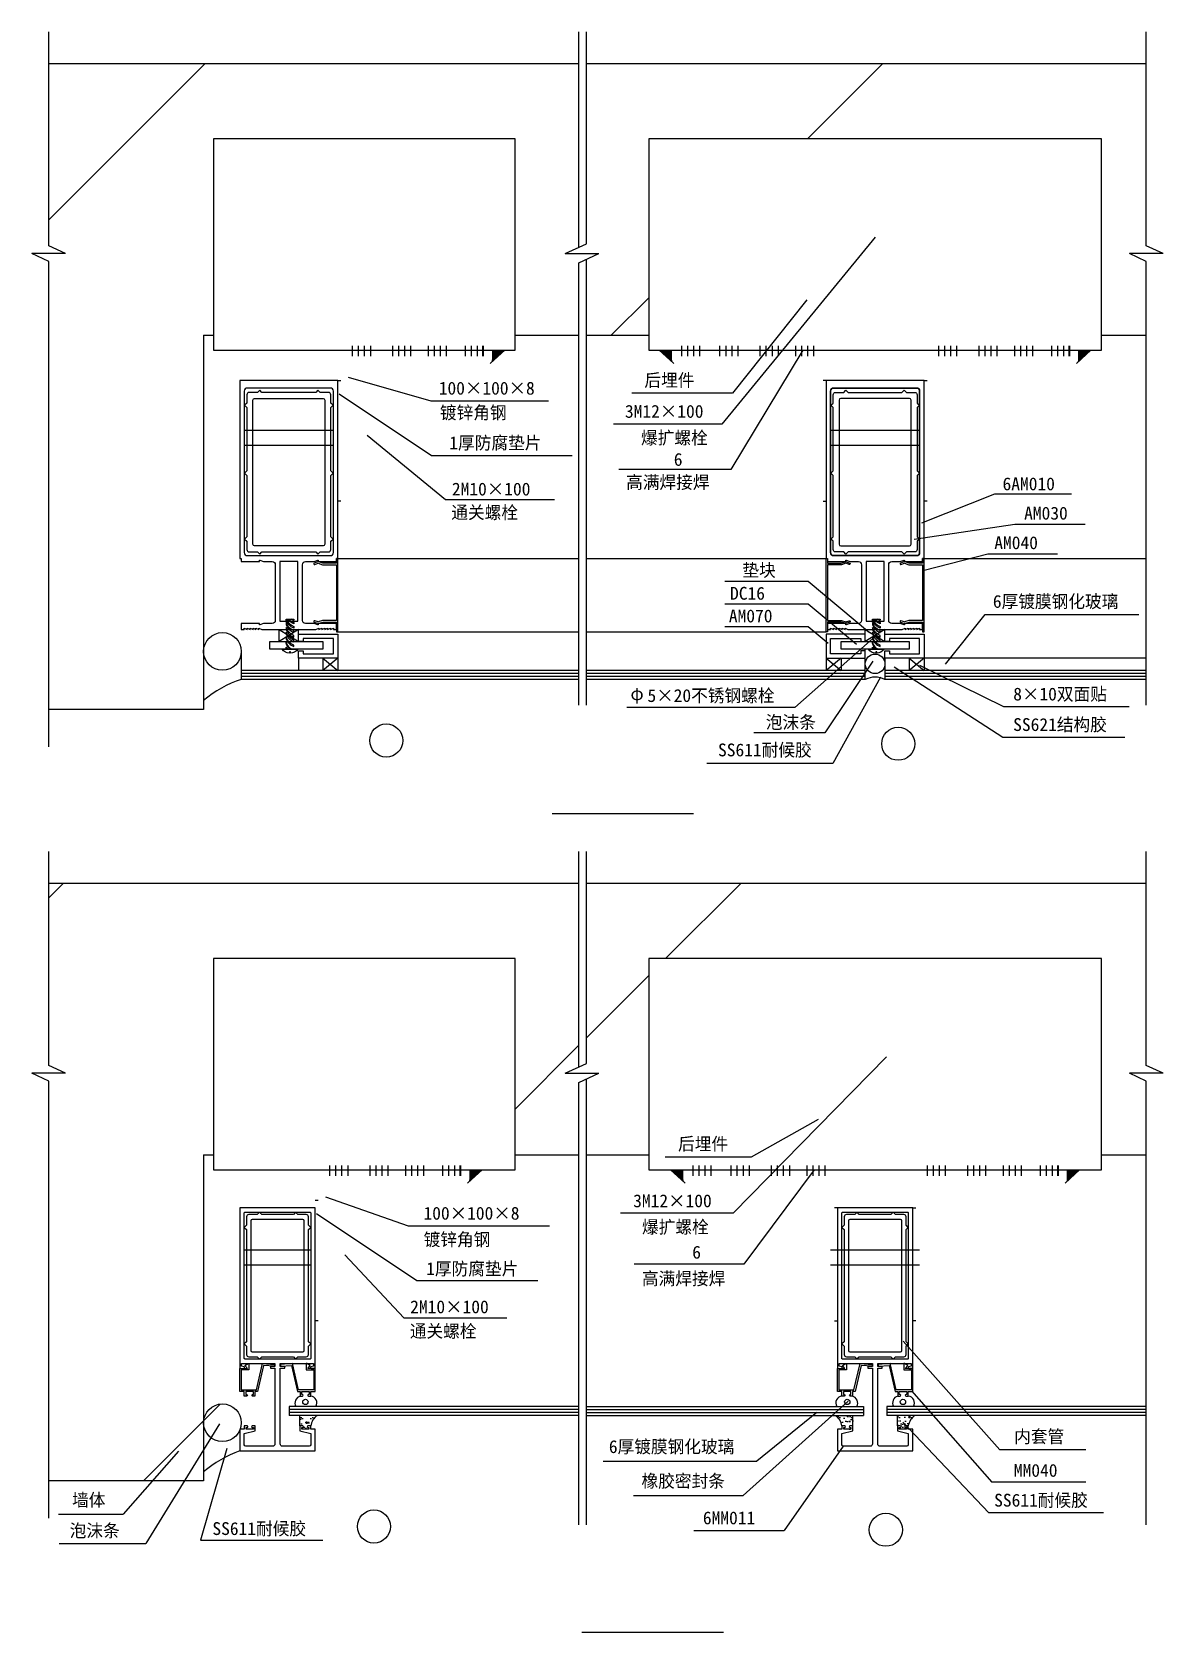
# Model space of a CAD drawing. Header units: metres. Extents: x 5005 to 79939, y 2377 to 108373.
import ezdxf

# ---------------------------------------------------------------- set-up
doc = ezdxf.new("R2010")
doc.units = ezdxf.units.M
for name, color, linetype in [('212', 2, 'Continuous'), ('AXIS', 3, 'Continuous'), ('LAYER1', 3, 'Continuous'), ('OTHER', 122, 'Continuous'), ('PUB_DIM', 3, 'Continuous'), ('PUB_TEXT', 7, 'Continuous'), ('STAIR', 2, 'Continuous'), ('WLL1', 7, 'Continuous')]:
    doc.layers.add(name, color=color, linetype=linetype)
pattern_1 = [(45, (0, 0), (-22451, 22451), [])]

# ---------------------------------------------------------------- blocks, each defined once
blk = doc.blocks.new('U_X1GCR')
for points in [[(27.8, 50.61), (29.3, 52.11), (27.8, 53.61), (27.8, 95.6), (29.3, 97.1), (27.8, 98.6), (27.8, 104.1, 0.41), (26.3, 105.6), (20.8, 105.6), (19.3, 107.1), (17.8, 105.6), (-17.8, 105.6), (-19.3, 107.1), (-20.8, 105.6), (-26.3, 105.6, 0.41), (-27.8, 104.1), (-27.8, 98.6), (-29.3, 97.1), (-27.8, 95.6), (-27.8, 53.61), (-29.3, 52.11), (-27.8, 50.61), (-27.8, 10), (-29.3, 8.5), (-27.8, 7), (-27.8, 1.5, 0.41), (-26.3, 0), (-20.8, 0), (-19.3, -1.5), (-17.8, 0), (17.8, 0), (19.3, -1.5), (20.8, 0), (26.3, 0, 0.41), (27.8, 1.5), (27.8, 7), (29.3, 8.5), (27.8, 10)], [(-23.8, 100.6, -0.41), (-22.8, 101.6), (22.8, 101.6, -0.41), (23.8, 100.6), (23.8, 5, -0.41), (22.8, 4), (-22.8, 4, -0.41), (-23.8, 5)]]:
    blk.add_lwpolyline(points, format="xyb", close=True)
blk = doc.blocks.new('U_X3KMH')
blk.add_lwpolyline([(24.3, 1), (21.3, 1), (21.3, 10.05), (22.08, 12.6, 0.58), (22.32, 12.86), (21.4, 15.68, 1), (20.45, 15.37), (21.19, 13.1), (20.3, 10.2), (20.3, 1), (-16.7, 1), (-16.7, 10.2), (-17.59, 13.1), (-16.85, 15.37, 1), (-17.8, 15.68), (-18.72, 12.86, 0.58), (-18.48, 12.6), (-17.7, 10.05), (-17.7, 1), (-24.3, 1), (-24.3, 0), (24.3, 0)], format="xyb", close=True)
blk = doc.blocks.new('U_C20DPO')
at = {"color": 3}
for points in [[(-2.35, 19.97, 0.22), (2.52, 15.08), (2.52, 14.03, -0.22), (-2.48, 19.08), (-2.48, 19.97), (2.52, 19.97), (2.52, 19.15, -0.06), (0.71, 19.97)], [(2.52, 11.1), (2.52, 12.3, -0.23), (-2.48, 17.6), (-2.48, 16.07, 0.22), (2.55, 11.08)], [(2.52, 7.97), (2.52, 9.19, -0.23), (-2.48, 14.48), (-2.48, 12.88, 0.22), (2.52, 7.97)], [(2.52, 4.96), (2.52, 6.04, -0.23), (-2.48, 11.34), (-2.48, 9.99, 0.23), (2.58, 4.93)], [(-0.76, 19.97, 0.12), (2.52, 17.74), (2.52, 16.91, -0.16), (-1.53, 19.97)], [(2.52, 1.81), (2.52, 2.75, -0.23), (-2.48, 7.98), (-2.48, 6.72, 0.22), (2.52, 1.81)], [(0.38, 0, -0.22), (-2.48, 3.9), (-2.48, 4.96, 0.35), (2.44, 0, 0.35)], [(-2.48, 0.01), (-2.48, 1.4, 0.07), (-1.55, 0, 0.07)], [(-2.48, 0.64, 0.03), (-2.1, 0, 0.03)]]:
    blk.add_lwpolyline(points, format="xyb", dxfattribs=at)
blk.add_lwpolyline([(-0.34, -2.67, -0.23), (-5.18, 0), (5.18, 0, -0.23), (0.32, -2.67), (0.32, -1.79), (-0.34, -1.79)], format="xyb", close=True)
blk = doc.blocks.new('U_X15IBN')
blk.add_lwpolyline([(23, 5), (23, 3), (3, 3), (3, 13), (23, 13), (23, 11), (26, 11), (26, 16), (0, 16), (0, 0), (26, 0), (26, 5)], close=True)
blk = doc.blocks.new('U_X0QMG')
for points in [[(19.25, 161.88, -0.51), (19.5, 161.69), (19.5, 161), (31.5, 161), (31.5, 165), (29.5, 165), (29.5, 164.04), (27.58, 165), (27.58, 164.04), (25.66, 165), (25.66, 164.04), (23.74, 165), (23.74, 164.04), (21.82, 165), (21.82, 164.04), (19.9, 165), (19.9, 164.04), (17.98, 165), (0.4, 165), (0, 164.6), (-0.4, 165), (-17.98, 165), (-19.9, 164.04), (-19.9, 165), (-21.82, 164.04), (-21.82, 165), (-23.74, 164.04), (-23.74, 165), (-25.66, 164.04), (-25.66, 165), (-27.58, 164.04), (-27.58, 165), (-29.5, 164.04), (-29.5, 165), (-31.5, 165), (-31.5, 161), (-19.5, 161), (-19.5, 161.69, -0.51), (-19.25, 161.88), (-16.69, 161.02, 0.08), (-16.54, 161), (-11, 161, -0.41), (-9, 159), (-9, 122, -0.41), (-11, 120), (-16.54, 120, 0.08), (-16.69, 119.98), (-19.25, 119.12, -0.51), (-19.5, 119.31), (-19.5, 120), (-31.5, 120), (-31.5, 118), (-32.5, 118), (-32.5, 0), (32.5, 0), (32.5, 118), (31.5, 118), (31.5, 120), (19.5, 120), (19.5, 119.31, -0.51), (19.25, 119.12), (16.69, 119.98, 0.08), (16.54, 120), (11, 120, -0.41), (9, 122), (9, 159, -0.41), (11, 161), (16.54, 161, 0.08), (16.69, 161.02)], [(-29.5, 114), (-29.5, 7, 0.41), (-27.5, 5), (27.5, 5, 0.41), (29.5, 7), (29.5, 114, 0.41), (27.5, 116), (-27.5, 116, 0.41)]]:
    blk.add_lwpolyline(points, format="xyb", close=True)
blk.add_lwpolyline([(-6, 120), (6, 120), (6, 159.5), (-6, 159.5)], close=True)

msp = doc.modelspace()

# ---------------------------------------------------------------- hatches: boundary and pattern name
h = msp.add_hatch()
h.set_pattern_fill('AR-SAND', scale=500)
h.paths.add_polyline_path([(61515.61, 65484.22), (61515.61, 66084.22), (61515.61, 66514.22, -1), (60215.61, 66514.22), (60215.61, 66084.22), (60215.61, 65484.22, -0.23)])
at = {"layer": 'AXIS'}
h = msp.add_hatch(dxfattribs=at)
h.set_pattern_fill('AN31C', scale=10000)
h.set_pattern_definition(pattern_1)
h.paths.add_polyline_path([(16372.72, 88284.22), (17022.72, 88284.22), (17022.72, 101284.22), (37022.72, 101284.22), (37022.72, 88284.22), (41244.17, 88284.22), (41244.17, 93076.24), (42558.43, 93688.48), (40329.9, 93688.48), (41244.17, 94114.38), (41244.17, 106284.22), (6119.37, 106284.22), (6119.37, 94207.55), (7233.64, 93688.48), (5005.11, 93688.48), (6119.37, 93169.41), (6119.37, 63484.22), (16372.72, 63484.22)])
h.paths.add_polyline_path([(45865.61, 101284.22), (75865.61, 101284.22), (75865.61, 88284.22), (78824.77, 88284.22), (78824.77, 93169.41), (77710.5, 93688.48), (79939.03, 93688.48), (78824.77, 94207.55), (78824.77, 106284.22), (41744.17, 106284.22), (41744.17, 94347.3), (40329.9, 93688.48), (42558.43, 93688.48), (41744.17, 93309.16), (41744.17, 88284.22), (45865.61, 88284.22)])
h = msp.add_hatch(dxfattribs=at)
h.set_pattern_fill('SOLID')
h.paths.add_polyline_path([(35472.72, 87284.22), (36324.18, 87284.22), (35355.56, 86401.38, 0.2), (35472.72, 86684.22)])
h = msp.add_hatch(dxfattribs=at)
h.set_pattern_fill('SOLID')
h.paths.add_polyline_path([(46564.15, 87284.22), (47532.77, 86401.38, -0.2), (47415.61, 86684.22), (47415.61, 87284.22)])
h = msp.add_hatch(dxfattribs=at)
h.set_pattern_fill('SOLID')
h.paths.add_polyline_path([(74315.61, 87284.22), (75167.07, 87284.22), (74198.45, 86401.38, 0.2), (74315.61, 86684.22)])
h = msp.add_hatch(dxfattribs=at)
h.set_pattern_fill('ANSI37', scale=5000)
h.paths.add_polyline_path([(18872.72, 67338.63, 1), (16372.72, 67338.63, 1)])
h = msp.add_hatch(dxfattribs=at)
h.set_pattern_fill('AR-SAND', scale=500)
h.paths.add_polyline_path([(18872.72, 65484.22), (18872.72, 66084.22), (18872.72, 67338.63, -1), (16372.72, 67338.63), (16372.72, 64081.43, -0.1)])
h = msp.add_hatch(dxfattribs=at)
h.set_pattern_fill('SOLID')
h.paths.add_polyline_path([(33972.72, 32984.4), (34824.18, 32984.4), (33855.56, 32101.55, 0.2), (33972.72, 32384.4)])
h = msp.add_hatch(dxfattribs=at)
h.set_pattern_fill('SOLID')
h.paths.add_polyline_path([(47314.15, 32984.4), (48282.77, 32101.55, -0.2), (48165.61, 32384.4), (48165.61, 32984.4)])
h = msp.add_hatch(dxfattribs=at)
h.set_pattern_fill('SOLID')
h.paths.add_polyline_path([(73565.61, 32984.4), (74417.07, 32984.4), (73448.45, 32101.55, 0.2), (73565.61, 32384.4)])
h = msp.add_hatch(dxfattribs=at)
h.set_pattern_fill('ANSI37', scale=5000)
h.paths.add_polyline_path([(18872.72, 16238.8, 1), (16372.72, 16238.8, 1)])
h = msp.add_hatch(dxfattribs=at)
h.set_pattern_fill('AR-SAND', scale=500)
h.paths.add_polyline_path([(18872.72, 14384.4), (18872.72, 14984.4), (18872.72, 16238.8, -1), (16372.72, 16238.8), (16372.72, 12981.61, -0.1)])
at = {"layer": 'OTHER'}
h = msp.add_hatch(dxfattribs=at)
h.set_pattern_fill('AN31C', scale=10000)
h.set_pattern_definition(pattern_1)
h.paths.add_polyline_path([(16372.72, 33984.4), (17022.72, 33984.4), (17022.72, 46984.4), (37022.72, 46984.4), (37022.72, 33984.4), (41244.17, 33984.4), (41244.17, 38776.41), (42558.43, 39388.65), (40329.9, 39388.65), (41244.17, 39814.55), (41244.17, 51984.4), (6119.37, 51984.4), (6119.37, 39907.72), (7233.64, 39388.65), (5005.11, 39388.65), (6119.37, 38869.58), (6119.37, 12384.4), (16372.72, 12384.4)])
h.paths.add_polyline_path([(41744.17, 51984.4), (41744.17, 40047.47), (40329.9, 39388.65), (42558.43, 39388.65), (41744.17, 39009.33), (41744.17, 33984.4), (45865.61, 33984.4), (45865.61, 46984.4), (75865.61, 46984.4), (75865.61, 33984.4), (78824.77, 33984.4), (78824.77, 38869.58), (77710.5, 39388.65), (79939.03, 39388.65), (78824.77, 39907.72), (78824.77, 51984.4)])
at = {"layer": 'PUB_DIM'}
h = msp.add_hatch(dxfattribs=at)
h.set_pattern_fill('AR-SAND', scale=10)
h.paths.add_polyline_path([(23907.6, 16719.4, 0.23), (23472.72, 16029.4), (23282.72, 16029.4, 1), (23282.72, 15929.4), (23352.72, 15929.4), (23352.72, 15809.4), (22872.72, 15809.4), (22872.72, 15929.4), (22942.72, 15929.4, 1), (22942.72, 16029.4), (22752.72, 16029.4), (22752.72, 16719.4)])
h = msp.add_hatch(dxfattribs=at)
h.set_pattern_fill('AR-SAND', scale=10)
h.paths.add_polyline_path([(58230.73, 16719.4, -0.23), (58665.61, 16029.4), (58855.61, 16029.4, -1), (58855.61, 15929.4), (58785.61, 15929.4), (58785.61, 15809.4), (59265.61, 15809.4), (59265.61, 15929.4), (59195.61, 15929.4, -1), (59195.61, 16029.4), (59385.61, 16029.4), (59385.61, 16719.4)])
h = msp.add_hatch(dxfattribs=at)
h.set_pattern_fill('AR-SAND', scale=10)
h.paths.add_polyline_path([(63500.49, 16719.4, 0.23), (63065.61, 16029.4), (62875.61, 16029.4, 1), (62875.61, 15929.4), (62945.61, 15929.4), (62945.61, 15809.4), (62465.61, 15809.4), (62465.61, 15929.4), (62535.61, 15929.4, 1), (62535.61, 16029.4), (62345.61, 16029.4), (62345.61, 16719.4)])
at = {"layer": 'STAIR'}
h = msp.add_hatch(dxfattribs=at)
h.set_pattern_fill('NET', scale=2000)
h.paths.add_polyline_path([(24272.72, 66884.22), (22672.72, 66884.22), (22672.72, 66084.22), (24272.72, 66084.22)])
h = msp.add_hatch(dxfattribs=at)
h.set_pattern_fill('NET', scale=2000)
h.paths.add_polyline_path([(58615.61, 66884.22), (60215.61, 66884.22), (60215.61, 66084.22), (58615.61, 66084.22)])
h = msp.add_hatch(dxfattribs=at)
h.set_pattern_fill('ANSI37', scale=2500)
h.paths.add_polyline_path([(60215.61, 66514.22, 1), (61515.61, 66514.22, 1)])
h = msp.add_hatch(dxfattribs=at)
h.set_pattern_fill('NET', scale=2000)
h.paths.add_polyline_path([(63115.61, 66884.22), (61515.61, 66884.22), (61515.61, 66084.22), (63115.61, 66084.22)])

# ---------------------------------------------------------------- linework, layer by layer
for p, q in [((60215.61, 67384.22), (60215.61, 67484.22)), ((61515.61, 66884.22), (61515.61, 66084.22)), ((39468.58, 56598.28), (48837.16, 56598.28)), ((41429.1, 2376.8), (50826.64, 2376.8))]:
    msp.add_line(p, q)
for points in [[(57915.61, 73884.22), (57915.61, 84584.22, -0.41), (58115.61, 84784.22), (63615.61, 84784.22, -0.41), (63815.61, 84584.22), (63815.61, 73884.22, -0.41), (63615.61, 73684.22), (58115.61, 73684.22, -0.41)], [(23322.72, 29034.4), (23472.72, 29184.4), (23322.72, 29334.4), (23322.72, 29884.4, 0.41), (23172.72, 30034.4), (22622.72, 30034.4), (22472.72, 30184.4), (22322.72, 30034.4), (20222.72, 30034.4), (20072.72, 30184.4), (19922.72, 30034.4), (19372.72, 30034.4, 0.41), (19222.72, 29884.4), (19222.72, 29334.4), (19072.72, 29184.4), (19222.72, 29034.4), (19222.72, 21609.4), (19072.72, 21459.4), (19222.72, 21309.4), (19222.72, 20759.4, 0.41), (19372.72, 20609.4), (19922.72, 20609.4), (20072.72, 20459.4), (20222.72, 20609.4), (22322.72, 20609.4), (22472.72, 20459.4), (22622.72, 20609.4), (23172.72, 20609.4, 0.41), (23322.72, 20759.4), (23322.72, 21309.4), (23472.72, 21459.4), (23322.72, 21609.4)], [(19522.72, 29634.4, -0.41), (19622.72, 29734.4), (22922.72, 29734.4, -0.41), (23022.72, 29634.4), (23022.72, 21009.4, -0.41), (22922.72, 20909.4), (19622.72, 20909.4, -0.41), (19522.72, 21009.4)], [(62915.61, 29034.4), (63065.61, 29184.4), (62915.61, 29334.4), (62915.61, 29884.4, 0.41), (62765.61, 30034.4), (62215.61, 30034.4), (62065.61, 30184.4), (61915.61, 30034.4), (59815.61, 30034.4), (59665.61, 30184.4), (59515.61, 30034.4), (58965.61, 30034.4, 0.41), (58815.61, 29884.4), (58815.61, 29334.4), (58665.61, 29184.4), (58815.61, 29034.4), (58815.61, 21609.4), (58665.61, 21459.4), (58815.61, 21309.4), (58815.61, 20759.4, 0.41), (58965.61, 20609.4), (59515.61, 20609.4), (59665.61, 20459.4), (59815.61, 20609.4), (61915.61, 20609.4), (62065.61, 20459.4), (62215.61, 20609.4), (62765.61, 20609.4, 0.41), (62915.61, 20759.4), (62915.61, 21309.4), (63065.61, 21459.4), (62915.61, 21609.4)], [(59115.61, 29634.4, -0.41), (59215.61, 29734.4), (62515.61, 29734.4, -0.41), (62615.61, 29634.4), (62615.61, 21009.4, -0.41), (62515.61, 20909.4), (59215.61, 20909.4, -0.41), (59115.61, 21009.4)], [(19952.44, 18309.4), (19772.72, 18309.4), (19772.72, 18009.4), (19622.57, 18009.4, -1), (19622.57, 18109.4), (19672.72, 18109.4), (19672.72, 18309.4), (19172.72, 18309.4), (19172.72, 18109.4), (19222.88, 18109.4, -1), (19222.88, 18009.4), (19072.72, 18009.4), (19072.72, 18309.4), (18772.72, 18309.4), (18772.72, 19839.4), (19272.72, 19839.4), (19112.02, 20037.75), (19322.72, 20159.4, -0.1), (19372.72, 20159.4), (19372.72, 19739.4), (18872.72, 19739.4), (18872.72, 18409.4), (19872.72, 18409.4), (20273.59, 20163.2), (21072.72, 20091.45), (21072.72, 19987.4), (20347.53, 20037.89)], [(22593, 18309.4), (22772.72, 18309.4), (22772.72, 18009.4), (22922.88, 18009.4, 1), (22922.88, 18109.4), (22872.72, 18109.4), (22872.72, 18309.4), (23372.72, 18309.4), (23372.72, 18109.4), (23322.57, 18109.4, 1), (23322.57, 18009.4), (23472.72, 18009.4), (23472.72, 18309.4), (23772.72, 18309.4), (23772.72, 19839.4), (23272.72, 19839.4), (23433.43, 20037.75), (23222.72, 20159.4, 0.1), (23172.72, 20159.4), (23172.72, 19739.4), (23672.72, 19739.4), (23672.72, 18409.4), (22672.72, 18409.4), (22271.85, 20163.2), (21472.72, 20091.45), (21472.72, 19987.4), (22197.92, 20037.89)], [(59545.33, 18309.4), (59365.61, 18309.4), (59365.61, 18009.4), (59215.45, 18009.4, -1), (59215.45, 18109.4), (59265.61, 18109.4), (59265.61, 18309.4), (58765.61, 18309.4), (58765.61, 18109.4), (58815.76, 18109.4, -1), (58815.76, 18009.4), (58665.61, 18009.4), (58665.61, 18309.4), (58365.61, 18309.4), (58365.61, 19839.4), (58865.61, 19839.4), (58704.9, 20037.75), (58915.61, 20159.4, -0.1), (58965.61, 20159.4), (58965.61, 19739.4), (58465.61, 19739.4), (58465.61, 18409.4), (59465.61, 18409.4), (59866.48, 20163.2), (60665.61, 20091.45), (60665.61, 19987.4), (59940.42, 20037.89)], [(62185.89, 18309.4), (62365.61, 18309.4), (62365.61, 18009.4), (62515.76, 18009.4, 1), (62515.76, 18109.4), (62465.61, 18109.4), (62465.61, 18309.4), (62965.61, 18309.4), (62965.61, 18109.4), (62915.45, 18109.4, 1), (62915.45, 18009.4), (63065.61, 18009.4), (63065.61, 18309.4), (63365.61, 18309.4), (63365.61, 19839.4), (62865.61, 19839.4), (63026.31, 20037.75), (62815.61, 20159.4, 0.1), (62765.61, 20159.4), (62765.61, 19739.4), (63265.61, 19739.4), (63265.61, 18409.4), (62265.61, 18409.4), (61864.74, 20163.2), (61065.61, 20091.45), (61065.61, 19987.4), (61790.8, 20037.89)]]:
    msp.add_lwpolyline(points, format="xyb", close=True)
for points in [[(24272.72, 67484.22), (20772.72, 67484.22), (20772.72, 67984.22), (24272.72, 67984.22)], [(63115.61, 67484.22), (58615.61, 67484.22), (58615.61, 67984.22), (63115.61, 67984.22)]]:
    msp.add_lwpolyline(points, close=True)
for centre in [(28480.64, 61436.85), (62393.94, 61218.13), (27661.28, 9365.03), (61574.58, 9146.32)]:
    msp.add_circle(centre, 1094.18)
at = {"layer": 'AXIS'}
for p, q in [((6119.37, 94207.55), (6119.37, 108372.54)), ((41244.17, 94114.38), (41244.17, 108372.54)), ((41744.17, 94347.3), (41744.17, 108372.54)), ((78824.77, 94207.55), (78824.77, 108372.54)), ((6119.37, 106284.22), (41244.17, 106284.22)), ((41744.17, 106284.22), (78824.77, 106284.22)), ((40329.9, 93688.48), (41744.17, 94347.3)), ((60865.61, 94784.22), (50704.59, 82402.54)), ((6119.37, 93169.41), (5005.11, 93688.48)), ((7233.64, 93688.48), (5005.11, 93688.48)), ((7233.64, 93688.48), (6119.37, 94207.55)), ((40329.9, 93688.48), (42558.43, 93688.48)), ((41244.17, 93076.24), (42558.43, 93688.48)), ((41744.17, 63767.18), (41744.17, 93309.16)), ((78824.77, 93169.41), (77710.5, 93688.48)), ((79939.03, 93688.48), (77710.5, 93688.48)), ((79939.03, 93688.48), (78824.77, 94207.55)), ((6119.37, 61013.09), (6119.37, 93169.41)), ((41244.17, 63767.18), (41244.17, 93076.24)), ((78824.77, 63767.18), (78824.77, 93169.41)), ((56352.18, 90624.08), (51420.16, 84438.99)), ((16372.72, 88284.22), (17022.72, 88284.22)), ((16372.72, 88284.22), (16372.72, 63484.22)), ((37022.72, 88284.22), (41244.17, 88284.22)), ((41744.17, 88284.22), (45865.61, 88284.22)), ((75865.61, 88284.22), (78824.77, 88284.22)), ((26221.67, 87581.91), (26221.67, 86895.47)), ((26621.67, 87581.91), (26621.67, 86895.47)), ((27021.67, 87581.91), (27021.67, 86895.47)), ((27421.67, 87581.91), (27421.67, 86895.47)), ((28891.55, 87581.91), (28891.55, 86895.47)), ((29291.55, 87581.91), (29291.55, 86895.47)), ((29691.55, 87581.91), (29691.55, 86895.47)), ((30091.55, 87581.91), (30091.55, 86895.47)), ((31250.7, 87581.91), (31250.7, 86895.47)), ((31650.7, 87581.91), (31650.7, 86895.47)), ((32050.7, 87581.91), (32050.7, 86895.47)), ((32450.7, 87581.91), (32450.7, 86895.47)), ((33700.17, 87581.91), (33700.17, 86895.47)), ((34100.17, 87581.91), (34100.17, 86895.47)), ((34500.17, 87581.91), (34500.17, 86895.47)), ((34855.09, 87581.91), (34855.09, 86895.47)), ((34900.17, 87581.91), (34900.17, 86895.47)), ((35355.56, 86401.38), (36324.18, 87284.22)), ((47532.77, 86401.38), (46564.15, 87284.22)), ((48033.24, 87581.91), (48033.24, 86895.47)), ((48433.24, 87581.91), (48433.24, 86895.47)), ((48833.24, 87581.91), (48833.24, 86895.47)), ((49233.24, 87581.91), (49233.24, 86895.47)), ((50564.36, 87581.91), (50564.36, 86895.47)), ((50964.36, 87581.91), (50964.36, 86895.47)), ((56081.18, 87284.22), (51314.76, 79384.93)), ((51364.36, 87581.91), (51364.36, 86895.47)), ((51764.36, 87581.91), (51764.36, 86895.47)), ((53234.24, 87581.91), (53234.24, 86895.47)), ((53634.24, 87581.91), (53634.24, 86895.47)), ((54034.24, 87581.91), (54034.24, 86895.47)), ((54434.24, 87581.91), (54434.24, 86895.47)), ((55593.4, 87581.91), (55593.4, 86895.47)), ((55993.4, 87581.91), (55993.4, 86895.47)), ((56393.4, 87581.91), (56393.4, 86895.47)), ((56793.4, 87581.91), (56793.4, 86895.47)), ((65064.56, 87581.91), (65064.56, 86895.47)), ((65464.56, 87581.91), (65464.56, 86895.47)), ((65864.56, 87581.91), (65864.56, 86895.47)), ((66264.56, 87581.91), (66264.56, 86895.47)), ((67734.44, 87581.91), (67734.44, 86895.47)), ((68134.44, 87581.91), (68134.44, 86895.47)), ((68534.44, 87581.91), (68534.44, 86895.47)), ((68934.44, 87581.91), (68934.44, 86895.47)), ((70093.59, 87581.91), (70093.59, 86895.47)), ((70493.59, 87581.91), (70493.59, 86895.47)), ((70893.59, 87581.91), (70893.59, 86895.47)), ((71293.59, 87581.91), (71293.59, 86895.47)), ((72543.06, 87581.91), (72543.06, 86895.47)), ((72943.06, 87581.91), (72943.06, 86895.47)), ((73343.06, 87581.91), (73343.06, 86895.47)), ((73697.98, 87581.91), (73697.98, 86895.47)), ((73743.06, 87581.91), (73743.06, 86895.47)), ((74198.45, 86401.38), (75167.07, 87284.22)), ((25272.72, 85284.22), (25472.72, 85284.22)), ((25955.47, 85505.16), (31434.42, 83945.19)), ((57615.61, 85284.22), (57415.61, 85284.22)), ((64115.61, 85284.22), (64315.61, 85284.22)), ((25364.47, 84400.77), (31480.61, 80310.3)), ((31434.42, 83945.19), (39225.63, 83945.19)), ((51420.16, 84438.99), (44757.1, 84438.99)), ((19072.72, 81995.47), (24972.72, 81995.47)), ((27220.86, 81659.22), (32399.05, 77412.66)), ((50704.59, 82402.54), (43541.15, 82402.54)), ((57915.61, 81995.47), (63815.61, 81995.47)), ((19072.72, 80995.47), (24972.72, 80995.47)), ((57915.61, 80995.47), (63815.61, 80995.47)), ((31480.61, 80310.3), (40788.05, 80310.3)), ((51314.76, 79384.93), (43880.49, 79384.93)), ((32399.05, 77412.66), (39612.75, 77412.66)), ((63963.59, 75857.44), (68803.12, 77773.39)), ((68803.12, 77773.39), (73878.62, 77773.39)), ((25472.72, 77284.22), (25272.72, 77284.22)), ((57415.61, 77284.22), (57615.61, 77284.22)), ((64315.61, 77284.22), (64115.61, 77284.22)), ((63458.56, 74779.09), (70118.44, 75771.1)), ((70118.44, 75771.1), (74784.09, 75771.1)), ((25272.72, 73484.22), (41244.17, 73484.22)), ((41744.17, 73484.22), (57615.61, 73484.22)), ((64115.61, 72730.53), (68332.36, 73812.44)), ((64115.61, 73484.22), (78824.77, 73484.22)), ((68332.36, 73812.44), (72950.3, 73812.44)), ((56434.63, 71963.72), (50902.79, 71963.72)), ((60495.95, 68573), (56434.63, 71963.72)), ((56434.63, 70463.72), (50902.79, 70463.72)), ((59621.75, 67802.85), (56434.63, 70463.72)), ((56434.63, 68963.72), (50902.79, 68963.72)), ((57747.14, 67867.92), (56434.63, 68963.72)), ((65525.25, 66484.22), (68149.37, 69793.84)), ((68149.37, 69793.84), (78346.03, 69793.84)), ((21372.72, 67984.22), (21372.72, 68784.22)), ((22672.72, 67984.22), (22672.72, 68784.22)), ((25272.72, 68624.22), (41244.17, 68624.22)), ((41744.17, 68624.22), (57615.61, 68624.22)), ((60905.53, 68359.66), (55557.03, 63616.38)), ((60215.61, 68484.22), (60215.61, 68784.22)), ((61515.61, 67984.22), (61515.61, 68784.22)), ((18872.72, 67338.63), (18872.72, 65484.22)), ((22672.72, 66884.22), (22672.72, 66084.22)), ((24272.72, 66884.22), (24272.72, 66084.22)), ((25272.72, 66884.22), (25272.72, 66084.22)), ((57615.61, 66884.22), (57615.61, 66084.22)), ((58615.61, 66884.22), (58615.61, 66084.22)), ((60215.61, 65484.22), (60215.61, 66884.22)), ((63115.61, 66884.22), (63115.61, 66084.22)), ((64115.61, 66884.22), (64115.61, 66084.22)), ((78824.77, 66884.22), (64115.61, 66884.22)), ((41244.17, 66084.22), (18872.72, 66084.22)), ((60215.61, 66084.22), (41744.17, 66084.22)), ((60706.91, 66693.83), (57536.45, 61947.16)), ((61515.61, 66084.22), (61515.61, 65484.22)), ((78824.77, 66084.22), (61515.61, 66084.22)), ((62125.85, 66322.32), (69319.83, 61657.99)), ((63806.8, 66418.93), (69373.96, 63698.13)), ((41244.17, 65484.22), (18872.72, 65484.22)), ((60215.61, 65484.22), (41744.17, 65484.22)), ((61219.59, 65621.86), (58054.93, 59920.56)), ((78824.77, 65484.22), (61515.61, 65484.22)), ((55557.03, 63616.38), (44409.72, 63616.38)), ((69373.96, 63698.13), (77707.67, 63698.13)), ((16372.72, 63484.22), (6119.37, 63484.22)), ((57536.45, 61947.16), (52821.32, 61947.16)), ((69319.83, 61657.99), (77412.03, 61657.99)), ((58054.93, 59920.56), (49709.89, 59920.56)), ((6119.37, 39907.72), (6119.37, 54072.71)), ((41244.17, 39814.55), (41244.17, 54072.71)), ((41744.17, 40047.47), (41744.17, 54072.71)), ((78824.77, 39907.72), (78824.77, 54072.71)), ((6119.37, 51984.4), (41244.17, 51984.4)), ((41744.17, 51984.4), (78824.77, 51984.4)), ((61615.61, 40484.4), (51466.22, 30127.87)), ((7233.64, 39388.65), (5005.11, 39388.65)), ((6119.37, 38869.58), (5005.11, 39388.65)), ((7233.64, 39388.65), (6119.37, 39907.72)), ((40329.9, 39388.65), (41744.17, 40047.47)), ((40329.9, 39388.65), (42558.43, 39388.65)), ((41244.17, 38776.41), (42558.43, 39388.65)), ((79939.03, 39388.65), (77710.5, 39388.65)), ((78824.77, 38869.58), (77710.5, 39388.65)), ((79939.03, 39388.65), (78824.77, 39907.72)), ((6119.37, 9913.26), (6119.37, 38869.58)), ((41244.17, 9467.35), (41244.17, 38776.41)), ((41744.17, 9467.35), (41744.17, 39009.33)), ((78824.77, 9467.35), (78824.77, 38869.58)), ((57102.18, 36324.25), (52653.65, 33827.34)), ((16372.72, 33984.4), (17022.72, 33984.4)), ((16372.72, 33984.4), (16372.72, 12384.4)), ((37022.72, 33984.4), (41244.17, 33984.4)), ((41744.17, 33984.4), (45865.61, 33984.4)), ((75865.61, 33984.4), (78824.77, 33984.4)), ((24721.67, 33282.08), (24721.67, 32595.64)), ((25121.67, 33282.08), (25121.67, 32595.64)), ((25521.67, 33282.08), (25521.67, 32595.64)), ((25921.67, 33282.08), (25921.67, 32595.64)), ((27391.55, 33282.08), (27391.55, 32595.64)), ((27791.55, 33282.08), (27791.55, 32595.64)), ((28191.55, 33282.08), (28191.55, 32595.64)), ((28591.55, 33282.08), (28591.55, 32595.64)), ((29750.7, 33282.08), (29750.7, 32595.64)), ((30150.7, 33282.08), (30150.7, 32595.64)), ((30550.7, 33282.08), (30550.7, 32595.64)), ((30950.7, 33282.08), (30950.7, 32595.64)), ((32200.17, 33282.08), (32200.17, 32595.64)), ((32600.17, 33282.08), (32600.17, 32595.64)), ((33000.17, 33282.08), (33000.17, 32595.64)), ((33355.09, 33282.08), (33355.09, 32595.64)), ((33400.17, 33282.08), (33400.17, 32595.64)), ((33855.56, 32101.55), (34824.18, 32984.4)), ((52653.65, 33827.34), (46963.62, 33827.34)), ((48282.77, 32101.55), (47314.15, 32984.4)), ((48783.24, 33282.08), (48783.24, 32595.64)), ((49183.24, 33282.08), (49183.24, 32595.64)), ((49583.24, 33282.08), (49583.24, 32595.64)), ((49983.24, 33282.08), (49983.24, 32595.64)), ((51314.36, 33282.08), (51314.36, 32595.64)), ((51714.36, 33282.08), (51714.36, 32595.64)), ((52114.36, 33282.08), (52114.36, 32595.64)), ((56831.18, 32984.4), (52170.16, 26750.66)), ((52514.36, 33282.08), (52514.36, 32595.64)), ((53984.24, 33282.08), (53984.24, 32595.64)), ((54384.24, 33282.08), (54384.24, 32595.64)), ((54784.24, 33282.08), (54784.24, 32595.64)), ((55184.24, 33282.08), (55184.24, 32595.64)), ((56343.4, 33282.08), (56343.4, 32595.64)), ((56743.4, 33282.08), (56743.4, 32595.64)), ((57143.4, 33282.08), (57143.4, 32595.64)), ((57543.4, 33282.08), (57543.4, 32595.64)), ((64314.56, 33282.08), (64314.56, 32595.64)), ((64714.56, 33282.08), (64714.56, 32595.64)), ((65114.56, 33282.08), (65114.56, 32595.64)), ((65514.56, 33282.08), (65514.56, 32595.64)), ((66984.44, 33282.08), (66984.44, 32595.64)), ((67384.44, 33282.08), (67384.44, 32595.64)), ((67784.44, 33282.08), (67784.44, 32595.64)), ((68184.44, 33282.08), (68184.44, 32595.64)), ((69343.59, 33282.08), (69343.59, 32595.64)), ((69743.59, 33282.08), (69743.59, 32595.64)), ((70143.59, 33282.08), (70143.59, 32595.64)), ((70543.59, 33282.08), (70543.59, 32595.64)), ((71793.06, 33282.08), (71793.06, 32595.64)), ((72193.06, 33282.08), (72193.06, 32595.64)), ((72593.06, 33282.08), (72593.06, 32595.64)), ((72947.98, 33282.08), (72947.98, 32595.64)), ((72993.06, 33282.08), (72993.06, 32595.64)), ((73448.45, 32101.55), (74417.07, 32984.4)), ((23772.72, 30984.4), (23972.72, 30984.4)), ((24455.47, 31205.34), (29934.42, 29285.51)), ((23864.47, 30100.95), (30508.24, 25657.6)), ((51466.22, 30127.87), (44000.79, 30127.87)), ((58365.61, 30484.4), (58165.61, 30484.4)), ((63365.61, 30484.4), (63565.61, 30484.4)), ((29934.42, 29285.51), (39288.05, 29285.51)), ((19072.72, 27695.65), (23472.72, 27695.65)), ((57915.61, 27695.65), (63815.61, 27695.65)), ((19072.72, 26695.65), (23472.72, 26695.65)), ((25720.86, 27359.4), (29633.21, 23179.62)), ((52170.16, 26750.66), (44912.07, 26750.66)), ((57915.61, 26695.65), (63815.61, 26695.65)), ((30485.85, 25657.6), (38519.05, 25657.6)), ((23972.72, 22984.4), (23772.72, 22984.4)), ((29633.21, 23179.62), (36468.51, 23179.62)), ((58165.61, 22984.4), (58365.61, 22984.4)), ((63565.61, 22984.4), (63365.61, 22984.4)), ((74834.39, 14435.69), (69137.27, 14435.69)), ((42851.92, 13699.03), (53029.11, 13699.03)), ((16372.72, 12384.4), (6119.37, 12384.4)), ((74834.39, 12311.58), (68589.05, 12311.58)), ((44860.92, 11427.14), (52130.35, 11427.14)), ((6765.42, 10183.54), (11056.53, 10183.54)), ((76005.32, 10265.15), (68395.11, 10265.15)), ((48857.52, 9110.96), (54833.95, 9110.96)), ((6811.62, 8247.34), (12537.79, 8247.34)), ((16173.64, 8456.63), (24278.24, 8456.63))]:
    msp.add_line(p, q, dxfattribs=at)
for points in [[(17022.72, 87284.22), (37022.72, 87284.22), (37022.72, 101284.22), (17022.72, 101284.22)], [(45865.61, 87284.22), (75865.61, 87284.22), (75865.61, 101284.22), (45865.61, 101284.22)], [(17022.72, 32984.4), (37022.72, 32984.4), (37022.72, 46984.4), (17022.72, 46984.4)], [(45865.61, 32984.4), (75865.61, 32984.4), (75865.61, 46984.4), (45865.61, 46984.4)]]:
    msp.add_lwpolyline(points, close=True, dxfattribs=at)
for centre, radius in [((17622.72, 67338.63), 1250), ((60865.61, 66514.22), 650), ((17622.72, 16238.8), 1250)]:
    msp.add_circle(centre, radius, dxfattribs=at)
for centre, radius, start, end in [((21069.66, 58639.82), 7188.35, 107.8, 130.8), ((60865.61, 64117.81), 1513.13, 64.56, 115.44), ((21631.11, 6739.59), 8161.7, 110.5, 130.11)]:
    msp.add_arc(centre, radius, start, end, dxfattribs=at)
at = {"layer": 'LAYER1'}
for p, q in [((41244.17, 17319.4), (22047.72, 17319.4)), ((41244.17, 17119.4), (22047.72, 17119.4)), ((41744.17, 17319.4), (60090.61, 17319.4)), ((41744.17, 17119.4), (60090.61, 17119.4)), ((78824.77, 17319.4), (61640.61, 17319.4)), ((78824.77, 17119.4), (61640.61, 17119.4)), ((41244.17, 16919.4), (22047.72, 16919.4)), ((41244.17, 16719.4), (22047.72, 16719.4)), ((41744.17, 16919.4), (60090.61, 16919.4)), ((41744.17, 16719.4), (60090.61, 16719.4)), ((78824.77, 16919.4), (61640.61, 16919.4)), ((78824.77, 16719.4), (61640.61, 16719.4))]:
    msp.add_line(p, q, dxfattribs=at)
for points in [[(22047.72, 17319.4), (22047.72, 16719.4)], [(60090.61, 17319.4), (60090.61, 16719.4)], [(61640.61, 17319.4), (61640.61, 16719.4)]]:
    msp.add_lwpolyline(points, dxfattribs=at)
for centre in [(23118.12, 17616.39), (59020.21, 17616.39), (62711.01, 17616.39)]:
    msp.add_circle(centre, 176.05, dxfattribs=at)
for centre, radius, start, end in [((22921.12, 17539.32), 492.94, 107.52, 206.5), ((23420.72, 17555.81), 456.56, 328.81, 83.46), ((58717.61, 17555.81), 456.56, 96.54, 211.19), ((59217.21, 17539.32), 492.94, 333.5, 72.48), ((62514.01, 17539.32), 492.94, 107.52, 206.5), ((63013.6, 17555.81), 456.56, 328.81, 83.46)]:
    msp.add_arc(centre, radius, start, end, dxfattribs=at)
at = {"layer": 'OTHER'}
for p, q in [((62725.4, 21640.47), (69137.27, 14435.69)), ((63281.55, 18351.65), (68589.05, 12311.58)), ((59076.14, 17669.09), (52130.35, 11427.14)), ((17423.97, 16163.28), (12537.79, 8247.34)), ((57012.48, 16919.4), (53029.11, 13699.03)), ((62706.89, 16280.5), (68395.11, 10265.15)), ((14706.03, 14353.62), (11056.53, 10183.54)), ((17922.26, 14534.59), (16173.64, 8456.63)), ((58739.56, 14687.85), (54833.95, 9110.96))]:
    msp.add_line(p, q, dxfattribs=at)
at = {"layer": 'PUB_DIM'}
for p, q in [((22752.72, 16029.4), (22752.72, 16719.4)), ((59385.61, 16029.4), (59385.61, 16719.4)), ((62345.61, 16029.4), (62345.61, 16719.4))]:
    msp.add_line(p, q, dxfattribs=at)
for centre, start, end in [((24417.16, 15916.2), 122.39, 173.17), ((57721.17, 15916.2), 6.83, 57.61), ((64010.04, 15916.2), 122.39, 173.17)]:
    msp.add_arc(centre, 951.19, start, end, dxfattribs=at)
at = {"layer": 'STAIR'}
for p, q in [((21372.72, 68784.22), (22672.72, 67984.22)), ((22672.72, 68784.22), (21372.72, 67984.22)), ((60215.61, 68784.22), (61515.61, 67984.22)), ((61515.61, 68784.22), (60215.61, 67984.22)), ((24272.72, 66884.22), (25272.72, 66084.22)), ((25272.72, 66884.22), (24272.72, 66084.22)), ((57615.61, 66884.22), (58615.61, 66084.22)), ((58615.61, 66884.22), (57615.61, 66084.22)), ((64115.61, 66884.22), (63115.61, 66084.22)), ((63115.61, 66884.22), (64115.61, 66084.22)), ((41244.17, 65884.22), (18872.72, 65884.22)), ((60215.61, 65884.22), (41744.17, 65884.22)), ((78824.77, 65884.22), (61515.61, 65884.22)), ((41244.17, 65684.22), (18872.72, 65684.22)), ((60215.61, 65684.22), (41744.17, 65684.22)), ((78824.77, 65684.22), (61515.61, 65684.22))]:
    msp.add_line(p, q, dxfattribs=at)
at = {"layer": 'WLL1'}
for points in [[(23352.72, 15929.4), (23352.72, 15809.4), (22872.72, 15809.4), (22872.72, 15929.4), (22942.72, 15929.4, 1), (22942.72, 16029.4), (22752.72, 16029.4), (22752.72, 15709.4), (23472.72, 15529.4), (23472.72, 14784.4, -0.41), (23372.72, 14684.4), (21597.72, 14684.4, -0.41), (21447.72, 14834.4), (21447.72, 19859.4), (21747.72, 19859.4), (21747.72, 19959.4), (21447.72, 19959.4), (21447.72, 20159.4), (23652.72, 20159.4), (23652.72, 19989.4), (23487.61, 19937.06, 0.86), (23502.72, 19839.4), (23772.72, 19839.4), (23772.72, 30484.4), (18772.72, 30484.4), (18772.72, 19839.4), (19042.72, 19839.4, 0.86), (19057.83, 19937.06), (18892.72, 19989.4), (18892.72, 20159.4), (21097.72, 20159.4), (21097.72, 19959.4), (20797.72, 19959.4), (20797.72, 19859.4), (21097.72, 19859.4), (21097.72, 14834.4, -0.41), (20947.72, 14684.4), (19172.72, 14684.4, -0.41), (19072.72, 14784.4), (19072.72, 15529.4), (19792.72, 15709.4), (19792.72, 16029.4), (19602.72, 16029.4, 1), (19602.72, 15929.4), (19672.72, 15929.4), (19672.72, 15809.4), (19672.72, 15809.4), (19192.72, 15809.4), (19192.72, 15929.4), (19262.72, 15929.4, 1), (19262.72, 16029.4), (19072.72, 16029.4), (19072.72, 15809.4), (18772.72, 15809.4), (18772.72, 14384.4), (23772.72, 14384.4), (23772.72, 15809.4), (23472.72, 15809.4), (23472.72, 16029.4), (23282.72, 16029.4, 1), (23282.72, 15929.4)], [(62945.61, 15929.4), (62945.61, 15809.4), (62465.61, 15809.4), (62465.61, 15929.4), (62535.61, 15929.4, 1), (62535.61, 16029.4), (62345.61, 16029.4), (62345.61, 15709.4), (63065.61, 15529.4), (63065.61, 14784.4, -0.41), (62965.61, 14684.4), (61190.61, 14684.4, -0.41), (61040.61, 14834.4), (61040.61, 19859.4), (61340.61, 19859.4), (61340.61, 19959.4), (61040.61, 19959.4), (61040.61, 20159.4), (63245.61, 20159.4), (63245.61, 19989.4), (63080.5, 19937.06, 0.86), (63095.61, 19839.4), (63365.61, 19839.4), (63365.61, 30484.4), (58365.61, 30484.4), (58365.61, 19839.4), (58635.61, 19839.4, 0.86), (58650.72, 19937.06), (58485.61, 19989.4), (58485.61, 20159.4), (60690.61, 20159.4), (60690.61, 19959.4), (60390.61, 19959.4), (60390.61, 19859.4), (60690.61, 19859.4), (60690.61, 14834.4, -0.41), (60540.61, 14684.4), (58765.61, 14684.4, -0.41), (58665.61, 14784.4), (58665.61, 15529.4), (59385.61, 15709.4), (59385.61, 16029.4), (59195.61, 16029.4, 1), (59195.61, 15929.4), (59265.61, 15929.4), (59265.61, 15809.4), (59265.61, 15809.4), (58785.61, 15809.4), (58785.61, 15929.4), (58855.61, 15929.4, 1), (58855.61, 16029.4), (58665.61, 16029.4), (58665.61, 15809.4), (58365.61, 15809.4), (58365.61, 14384.4), (63365.61, 14384.4), (63365.61, 15809.4), (63065.61, 15809.4), (63065.61, 16029.4), (62875.61, 16029.4, 1), (62875.61, 15929.4)]]:
    msp.add_lwpolyline(points, format="xyb", close=True, dxfattribs=at)
for points in [[(19072.72, 20499.59), (19072.72, 30144.4, -0.41), (19112.72, 30184.4), (23432.72, 30184.4, -0.41), (23472.72, 30144.4), (23472.72, 20499.4, -0.41), (23432.72, 20459.4), (19112.72, 20459.4, -0.42), (19072.72, 20499.59, -0.42)], [(58665.61, 20499.59), (58665.61, 30144.4, -0.41), (58705.61, 30184.4), (63025.61, 30184.4, -0.41), (63065.61, 30144.4), (63065.61, 20499.4, -0.41), (63025.61, 20459.4), (58705.61, 20459.4, -0.42), (58665.61, 20499.59, -0.42)]]:
    msp.add_lwpolyline(points, format="xyb", dxfattribs=at)
for points in [[(22872.72, 18309.4), (22872.72, 18309.4)], [(62465.61, 18309.4), (62465.61, 18309.4)]]:
    msp.add_lwpolyline(points, dxfattribs=at)

# ---------------------------------------------------------------- block references
at = {"yscale": 100, "zscale": 100}
for name, p, xscale, rotation in [('U_X0QMG', (22022.72, 85284.22), 100, 180), ('U_X0QMG', (60865.61, 85284.22), 100, 180), ('U_X3KMH', (25272.72, 71054.22), 100, 90), ('U_X3KMH', (57615.61, 71054.22), -100, 270), ('U_X3KMH', (64115.61, 71054.22), 100, 90)]:
    msp.add_blockref(name, p, dxfattribs=dict(at, xscale=xscale, rotation=rotation))
for name, p, xscale in [('U_X1GCR', (22022.72, 73933.18), 100), ('U_X1GCR', (60865.61, 73933.18), -100), ('U_C20DPO', (22097.72, 67484.22), 100), ('U_C20DPO', (60940.61, 67484.22), 100), ('U_X15IBN', (25272.72, 66884.22), -100), ('U_X15IBN', (57615.61, 66884.22), 100), ('U_X15IBN', (64115.61, 66884.22), -100)]:
    msp.add_blockref(name, p, dxfattribs=dict(at, xscale=xscale))

# ---------------------------------------------------------------- texts
at = {"layer": '212'}
msp.add_text('φ', height=850, dxfattribs=at).set_placement((44656.27, 64112.38))
at = {"layer": 'PUB_TEXT'}
for s, p in [('100×100×8 ', (31953.74, 84350.47)), ('后埋件', (45582.56, 84879.11)), ('镀锌角钢', (32029.11, 82732.3)), ('3M12×100', (44290, 82817.01)), ('1厚防腐垫片', (32652.45, 80730.37)), ('爆扩螺栓', (45353.83, 81069.12)), ('6', (47527.1, 79632.56)), ('2M10×100', (32824.22, 77669.17)), ('高满焊接焊', (44367.96, 78120.39)), ('6AM010', (69308.13, 78012.96)), ('通关螺栓', (32785.78, 76121.23)), ('AM030', (70737.55, 76071.1)), ('AM040', (68760.71, 74112.44)), ('垫块', (52068.67, 72291.7)), ('DC16', (51254.4, 70763.72)), ('6厚镀膜钢化玻璃', (68666.64, 70224.9)), ('AM070', (51174.35, 69263.72)), ('5×20不锈钢螺栓', (45783.74, 63988.52)), ('8×10双面贴', (70016.22, 64089.13)), ('泡沫条', (53621.17, 62226.62)), ('SS621结构胶', (70011.95, 62066.3)), ('SS611耐候胶', (50456.82, 60385.96)), ('后埋件', (47811.66, 34286.44)), ('3M12×100', (44835.71, 30515.51)), ('100×100×8 ', (30943.25, 29693.2)), ('爆扩螺栓', (45418.41, 28785.3)), ('镀锌角钢', (30949.98, 27957.3)), ('6', (48748.64, 27111.41)), ('1厚防腐垫片', (31123.02, 26017.98)), ('高满焊接焊', (45415.63, 25369.35)), ('2M10×100', (30062.58, 23493.76)), ('通关螺栓', (30035.75, 21885.61)), ('6厚镀膜钢化玻璃', (43224.69, 14232.29)), ('内套管', (70076.39, 14905.25)), ('橡胶密封条', (45388.59, 11954.2)), ('MM040', (70058.36, 12657.79)), ('墙体', (7662.45, 10698.05)), ('SS611耐候胶', (68751.58, 10683.48)), ('泡沫条', (7502.15, 8669.37)), ('SS611耐候胶', (16957.14, 8802.5)), ('6MM011', (49453.82, 9512.05))]:
    msp.add_text(s, height=850, dxfattribs=at).set_placement(p)

doc.saveas('drawing.dxf')
